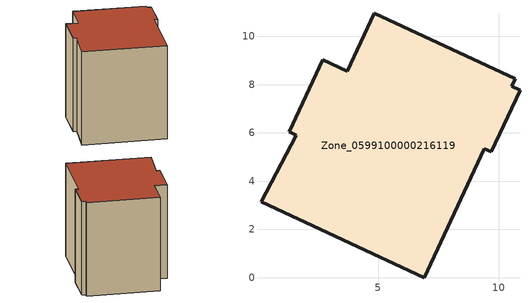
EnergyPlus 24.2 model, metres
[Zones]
Zone_0599100000216119
 floor ground (C_G): 0.15,3.15 1.6,5.9 1.31,6.04 2.7,9.03 3.72,8.55 4.84,10.95 10.67,8.23 10.53,7.94 10.88,7.77 9.68,5.22 9.4,5.35 6.91,0 z0
 wall outside (C_F): 4.84,10.95 3.72,8.55 2.7,9.03 1.31,6.04 1.6,5.9 0.15,3.15 6.91,0 9.4,5.35 9.68,5.22 10.88,7.77 10.53,7.94 10.67,8.23 4.84,10.95 z0:8.66
 roof outside (C_R): 1.6,5.9 0.15,3.15 6.91,0 9.4,5.35 9.68,5.22 10.88,7.77 10.53,7.94 10.67,8.23 4.84,10.95 3.72,8.55 2.7,9.03 1.31,6.04 z8.66
[BUILDING]
Pand.0599100000216119: North Axis=0; Terrain=City; Loads Convergence Tolerance Value=0.04; Temperature Convergence Tolerance Value=0.4; Solar Distribution=FullExterior; Maximum Number of Warmup Days=25; Minimum Number of Warmup Days=1
[Site:Location]
Rotterdam.The.Hague.AP_ZH_NLD Design_Conditions: Latitude=51.96; Longitude=4.45; Time Zone=1; Elevation=-4.5
[SITE:GROUNDTEMPERATURE:BUILDINGSURFACE]
18, 18, 18, 18, 18, 18, 18, 18, 18, 18, 18, 18
[MATERIAL] Thermal Absorptance=0.9; Solar Absorptance=0.7; Visible Absorptance=0.7
Name | Roughness | Thickness | Conductivity | Density | Specific Heat
G.D.1965 | MediumSmooth | 0.15 | 1 | 540 | 1210
F.D.1965 | Rough | 0.3 | 0.857143 | 1920 | 840
R.D.1965 | MediumRough | 0.2 | 0.08 | 1500 | 1000
[CONSTRUCTION]
C_G: G.D.1965
C_F: F.D.1965
C_R: R.D.1965
[ZONE]
Zone_0599100000216119: Type=1; Multiplier=1; Ceiling Height=Autocalculate; Volume=Autocalculate; Floor Area=autocalculate; Part of Total Floor Area=Yes
[ZONEINFILTRATION:DESIGNFLOWRATE]
Infil_Zone_0599100000216119: Zone or ZoneList or Space or SpaceList=Zone_0599100000216119; Schedule=AlwaysOn; Design Flow Rate Calculation Method=Flow/Area; Flow Rate per Floor Area=0.0042; Constant Term Coefficient=1; Temperature Term Coefficient=0; Velocity Term Coefficient=0; Velocity Squared Term Coefficient=0
[HVACTEMPLATE:ZONE:IDEALLOADSAIRSYSTEM]
Zone_0599100000216119: Maximum Heating Supply Air Temperature=50; Minimum Cooling Supply Air Temperature=13; Maximum Heating Supply Air Humidity Ratio=0.0156; Minimum Cooling Supply Air Humidity Ratio=0.0077; Heating Limit=NoLimit; Cooling Limit=NoLimit; Dehumidification Control Type=ConstantSensibleHeatRatio; Cooling Sensible Heat Ratio=0.7; Dehumidification Setpoint=60; Humidification Control Type=None; Humidification Setpoint=30; Outdoor Air Method=None; Outdoor Air Flow Rate per Person=0.00944; Outdoor Air Flow Rate per Zone Floor Area=0; Outdoor Air Flow Rate per Zone=0; Demand Controlled Ventilation Type=None; Outdoor Air Economizer Type=NoEconomizer; Heat Recovery Type=None; Sensible Heat Recovery Effectiveness=0.7; Latent Heat Recovery Effectiveness=0.65
[ZONECONTROL:THERMOSTAT]
ThermostatControl_Zone_0599100000216119: Zone or ZoneList=Zone_0599100000216119; Control Type Schedule=DualSetpointControlType; Control 1=Thermostat_Zone_0599100000216119; Temperature Difference Between Cutout And Setpoint=0
[THERMOSTATSETPOINT:DUALSETPOINT]
Thermostat_Zone_0599100000216119: Heating Setpoint Temperature Schedule=HeatingSetpoint_Zone_0599100000216119; Cooling Setpoint Temperature Schedule=CoolingSetpoint_Zone_0599100000216119
[SCHEDULE:COMPACT]
HeatingSetpoint_Zone_0599100000216119: Through: 12/31, For: AllDays, Until: 24:00, 21
CoolingSetpoint_Zone_0599100000216119: Through: 12/31, For: AllDays, Until: 24:00, 24
DualSetpointControlType: Through: 12/31, For: AllDays, Until: 24:00, 4
AlwaysOn: Through: 12/31, For: AllDays, Until: 24:00, 1
